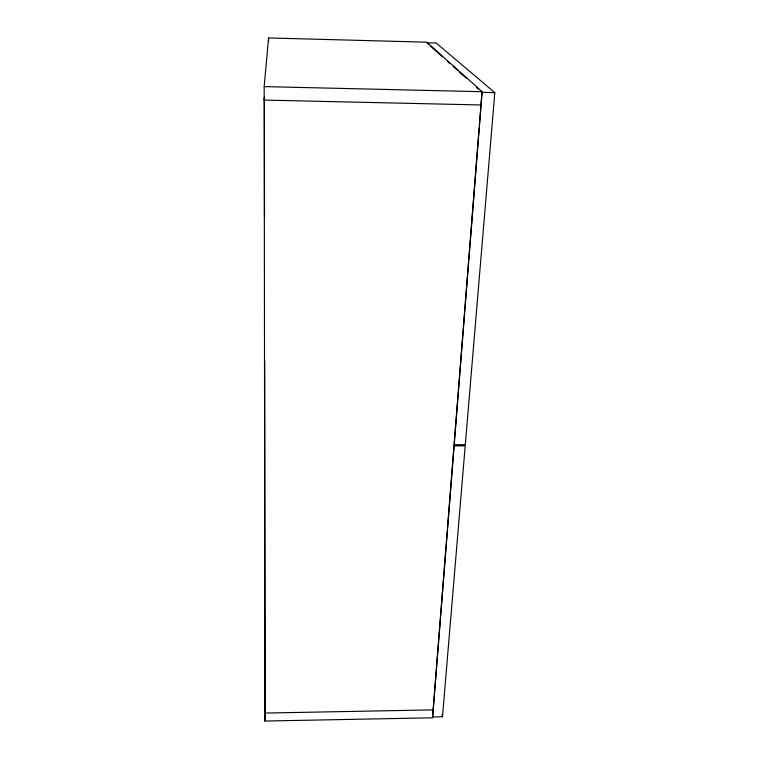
<?xml version="1.0" encoding="UTF-8"?>
<svg xmlns="http://www.w3.org/2000/svg" width="759" height="759" viewBox="0 0 759 759"><rect width="100%" height="100%" fill="white"/><g stroke="black" fill="none" stroke-linecap="round" stroke-linejoin="round"><path stroke-width="1.14" d="M268.553 41.261L268.563 37.95L426.795 42.181L482.145 91.716L432.592 717.796L264.938 721.05L264.179 86.602L268.563 37.95M265.271 695.282L264.929 713.062L433.218 709.883M264.938 721.05L265.271 703.27M447.288 530.731L432.554 716.97L442.488 716.781L465.201 445.846L453.996 445.856L447.468 528.368M468.531 262.054L454.081 444.736L465.295 444.727L494.821 92.645L436.226 43.045L426.833 42.789L428.588 44.364M468.72 259.701L479.157 127.702M479.346 125.339L481.956 92.342L494.821 92.645M264.493 96.602L264.198 100.084L481.092 104.97M264.179 86.602L482.145 91.716M430.334 45.938L442.582 56.944M447.829 61.669L449.584 63.244M453.085 66.384L457.459 70.321M459.204 71.887L466.206 78.186M476.709 87.617L478.455 89.192M442.023 714.466L442.488 716.781M264.379 97.939L264.512 217.662M264.673 361.094L265.062 706.041"/></g></svg>
